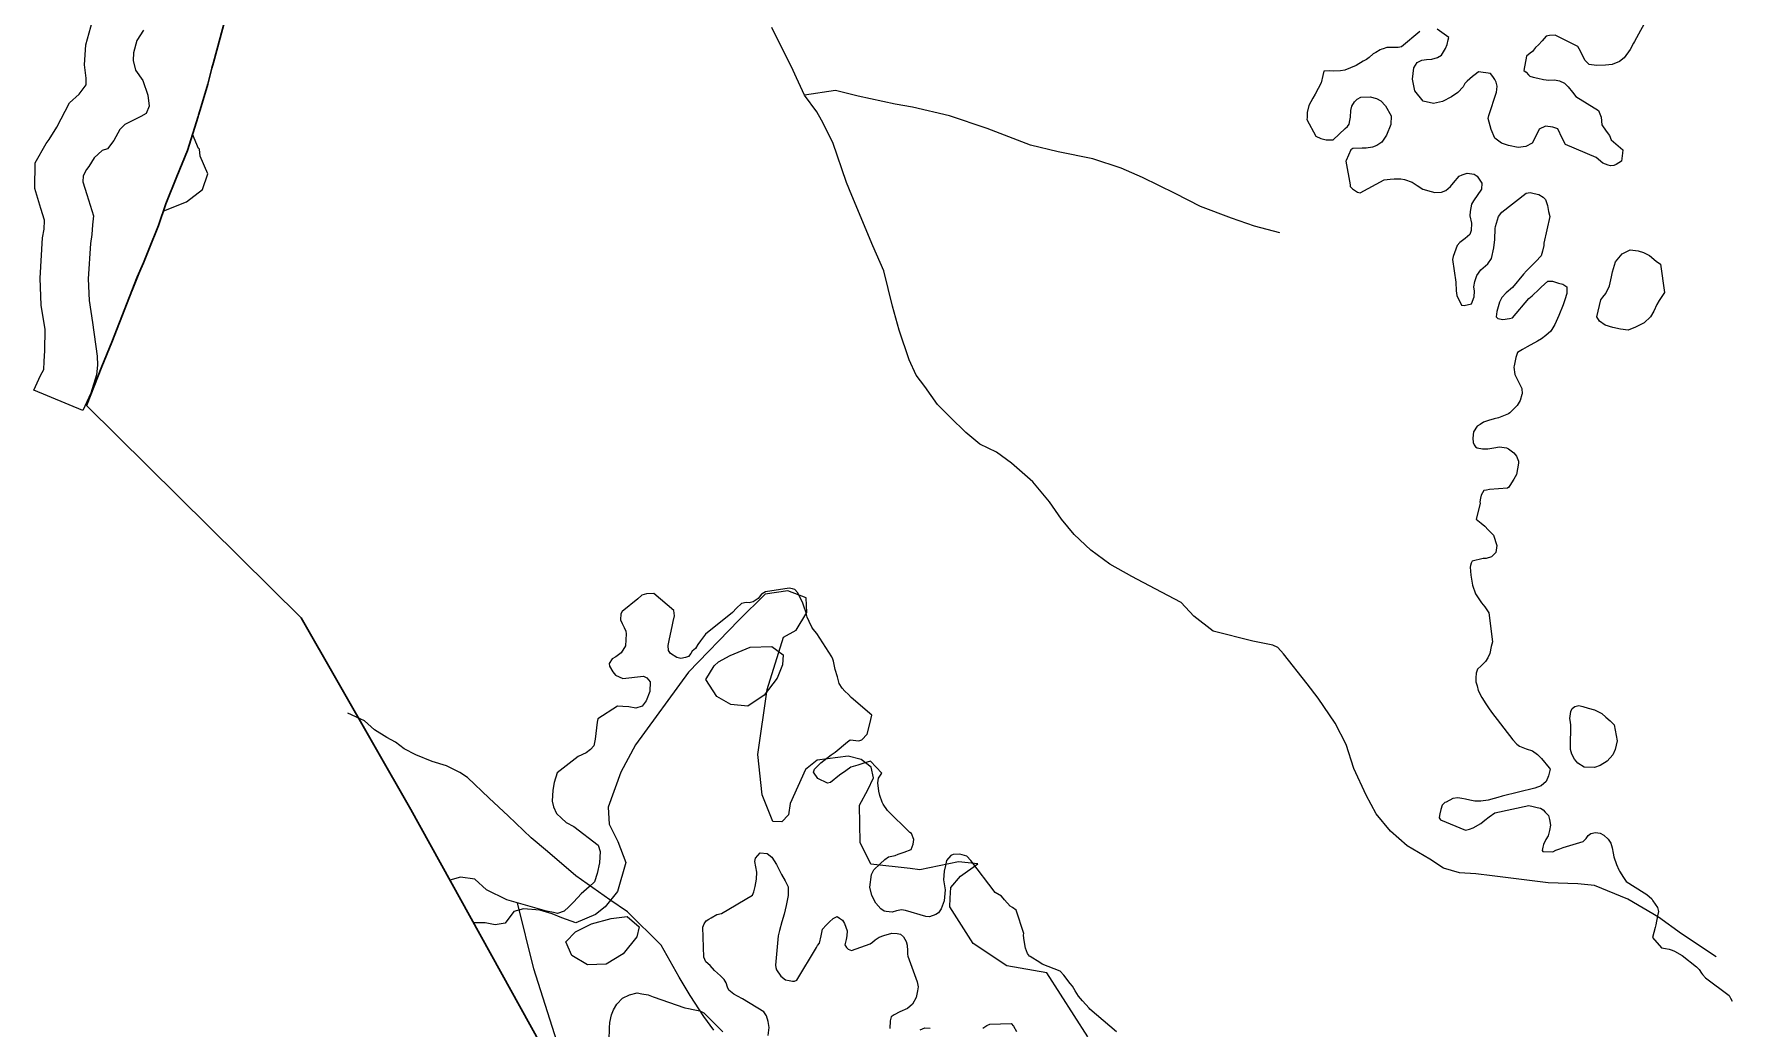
# Model space of a CAD drawing. Header units: metres. Extents: x 4652992 to 4879070, y 2074171 to 2309877.
# Drawn here: x 4653258 to 4653434.4, y 2306753 to 2306856.4 of the extents above; entities that cross this region are included whole.
import ezdxf

# ---------------------------------------------------------------- set-up
doc = ezdxf.new("R2010")
doc.units = ezdxf.units.M
doc.header["$MEASUREMENT"] = 0
doc.linetypes.add('DGN Style 3', pattern=[92.779933, 66.271381, -26.508552])
for name, color, linetype, lineweight in [('Level 1', 2, 'Continuous', 0), ('Level 2', 6, 'Continuous', 0), ('Level 20', 30, 'DGN Style 3', 0), ('Level 37', 3, 'Continuous', 0), ('Level 40', 1, 'Continuous', 0)]:
    doc.layers.add(name, color=color, linetype=linetype, lineweight=lineweight)
doc.layers.add('Limite', color=38, linetype='Continuous', lineweight=0, plot=False)

msp = doc.modelspace()

# ---------------------------------------------------------------- linework, layer by layer
at = {"layer": 'Level 1'}
for points in [[(4653432.870486, 2306760.410097, 1430), (4653429.268679, 2306762.803896, 1427), (4653426.87073, 2306764.550905, 1425), (4653423.67969, 2306766.408083, 1423), (4653420.218081, 2306767.849489, 1421), (4653418.496523, 2306768.023684, 1420), (4653415.404299, 2306768.104677, 1418), (4653409.568728, 2306768.856081, 1415), (4653407.864077, 2306769.055727, 1414), (4653406.185488, 2306769.164675, 1413), (4653404.534121, 2306769.658083, 1412), (4653403.092287, 2306770.570681, 1411), (4653400.750124, 2306771.980288, 1409), (4653399.011477, 2306773.482912, 1407), (4653397.513308, 2306775.306521, 1406), (4653396.474489, 2306777.228884, 1405), (4653395.187502, 2306780.005678, 1404), (4653394.39789, 2306782.520083, 1403), (4653393.265932, 2306784.707888, 1402), (4653391.487673, 2306787.321718, 1401), (4653390.336733, 2306788.820681, 1400), (4653387.892702, 2306791.926089, 1399), (4653387.293276, 2306792.606875, 1398.72), (4653386.779299, 2306792.826479, 1398.56), (4653384.689883, 2306793.265688, 1398), (4653380.555483, 2306794.28113, 1396), (4653378.551699, 2306795.844118, 1395), (4653377.244875, 2306797.263125, 1394), (4653374.530092, 2306798.679323, 1393), (4653372.098513, 2306799.98749, 1392), (4653369.830691, 2306801.251894, 1391), (4653367.860293, 2306802.725893, 1390), (4653366.126711, 2306804.328676, 1389), (4653364.808108, 2306805.948305, 1388), (4653363.555483, 2306807.730288, 1387), (4653361.833925, 2306809.825686, 1386), (4653359.6001, 2306811.779909, 1385), (4653358.037295, 2306812.891115, 1384), (4653356.312319, 2306813.74811, 1383), (4653354.851504, 2306814.944277, 1382), (4653353.224123, 2306816.548525, 1381), (4653351.919314, 2306817.856692, 1380), (4653350.586916, 2306819.746523, 1379), (4653349.693484, 2306820.899905, 1378), (4653348.953676, 2306822.50989, 1377), (4653347.90851, 2306825.594912, 1375), (4653347.241701, 2306828.107912, 1374), (4653346.336123, 2306831.7829, 1373), (4653345.174929, 2306834.366091, 1372), (4653343.008303, 2306839.601504, 1371), (4653342.450503, 2306840.967104, 1370), (4653341.010683, 2306845.128298, 1368), (4653339.844301, 2306847.434084, 1366), (4653339.359133, 2306848.310732, 1365), (4653338.070681, 2306850.055117, 1363), (4653337.248232, 2306851.852659, 1361.580234), (4653336.912112, 2306852.587282, 1361), (4653334.689516, 2306857.081301, 1358)], [(4653387.510073, 2306835.730105, 1401), (4653384.880678, 2306836.412478, 1397), (4653382.474917, 2306837.230898, 1394), (4653379.262697, 2306838.460512, 1392), (4653376.609133, 2306839.800722, 1390), (4653373.208315, 2306841.482302, 1387), (4653370.986086, 2306842.443117, 1385), (4653368.058291, 2306843.428286, 1383), (4653364.441286, 2306844.153689, 1380), (4653361.58771, 2306844.830691, 1378), (4653357.084719, 2306846.579531, 1375), (4653353.155276, 2306847.896487, 1373), (4653349.321474, 2306848.785891, 1371), (4653347.493288, 2306849.118899, 1370), (4653343.655703, 2306849.923098, 1367), (4653341.297304, 2306850.520083, 1365), (4653338.070681, 2306850.055117, 1363)], [(4653328.653078, 2306752.787112, 1396), (4653327.615908, 2306754.230288, 1395), (4653326.182497, 2306756.396914, 1394), (4653325.057925, 2306758.314699, 1393), (4653323.175112, 2306761.616091, 1391), (4653319.686526, 2306765.0907, 1390), (4653317.853091, 2306766.334109, 1389), (4653314.303713, 2306768.844118, 1387), (4653311.351076, 2306771.377077, 1385), (4653309.659304, 2306772.789919, 1383), (4653307.25989, 2306775.089907, 1381), (4653305.308291, 2306776.921328, 1378), (4653303.030092, 2306779.05469, 1376), (4653302.233889, 2306779.592104, 1375), (4653300.852907, 2306780.270876, 1374), (4653299.347719, 2306780.729922, 1373), (4653297.679507, 2306781.43268, 1372), (4653296.457094, 2306782.068117, 1371), (4653295.543703, 2306782.753908, 1370), (4653294.649905, 2306783.24811, 1369), (4653293.379702, 2306784.036684, 1368), (4653292.314089, 2306784.972109, 1367), (4653290.606081, 2306785.776491, 1365.81)]]:
    msp.add_polyline3d(points, dxfattribs=at)
at = {"layer": 'Level 2'}
for points in [[(4653263.87827, 2306819.051263, 1323.8892), (4653263.047633, 2306817.238163, 1323.8892), (4653257.959409, 2306819.351161, 1323.8892), (4653258.656152, 2306820.871999, 1323.8892), (4653258.980024, 2306821.51117, 1323.8892), (4653259.008682, 2306822.342883, 1323.8892), (4653259.089064, 2306823.473794, 1323.8892), (4653259.116963, 2306825.660469, 1323.6892), (4653258.70145, 2306828.19423, 1323.4892), (4653258.60716, 2306831.008055, 1323.2892), (4653258.857758, 2306835.194328, 1323.1892), (4653259.015786, 2306836.101904, 1323.1892), (4653259.058627, 2306836.99419, 1323.1892), (4653259.062519, 2306837.024394, 1323.1892), (4653258.669047, 2306838.237016, 1323.1892), (4653258.048886, 2306840.330902, 1322.9892), (4653258.088783, 2306842.982898, 1322.9892), (4653259.220684, 2306845.01601, 1322.9892), (4653259.538883, 2306845.442049, 1322.9892), (4653260.338662, 2306846.726928, 1322.8892), (4653261.665905, 2306849.255495, 1322.6892), (4653262.675863, 2306850.133702, 1322.6892), (4653263.390848, 2306851.129693, 1322.4892), (4653263.395272, 2306851.804974, 1322.4892), (4653263.231837, 2306853.195629, 1322.4892), (4653263.349226, 2306855.270423, 1322.4892), (4653264.042708, 2306857.759718, 1322.2892)], [(4653269.337508, 2306856.811726, 1322.2892), (4653268.66808, 2306855.731516, 1322.2892), (4653268.310737, 2306854.448812, 1322.4892), (4653268.265963, 2306853.657462, 1322.4892), (4653268.515608, 2306852.635053, 1322.4892), (4653269.268936, 2306851.548102, 1322.4892), (4653269.801056, 2306850.044265, 1322.4892), (4653269.95499, 2306848.900982, 1322.6892), (4653269.627011, 2306848.138781, 1322.6892), (4653269.079495, 2306847.809351, 1322.6892), (4653268.294775, 2306847.433166, 1322.6892), (4653267.4191, 2306846.985765, 1322.6892), (4653266.896709, 2306846.463072, 1322.6892), (4653266.259275, 2306845.332451, 1322.6892), (4653265.602023, 2306844.451781, 1322.8892), (4653265.044873, 2306844.274091, 1322.8892), (4653264.230643, 2306843.517823, 1322.8892), (4653263.671714, 2306842.619881, 1322.9892), (4653263.426695, 2306842.291824, 1322.9892), (4653263.069295, 2306841.649863, 1322.9892), (4653263.059803, 2306841.018923, 1322.9892), (4653263.444864, 2306839.718819, 1323.1892), (4653264.165063, 2306837.499273, 1323.1892), (4653264.043255, 2306836.554059, 1323.1892), (4653263.995097, 2306835.551032, 1323.1892), (4653263.831984, 2306834.614254, 1323.1892), (4653263.612171, 2306830.942252, 1323.2892), (4653263.687826, 2306828.684568, 1323.4892), (4653264.061263, 2306826.407379, 1323.6892), (4653264.548374, 2306822.882394, 1323.8892), (4653264.559277, 2306821.950906, 1323.8892), (4653264.469876, 2306820.955784, 1323.8892), (4653263.87827, 2306819.051263, 1323.8892)]]:
    msp.add_polyline3d(points, dxfattribs=at)
at = {"layer": 'Level 20', "linetype": 'Continuous'}
msp.add_polyline3d([(4653367.552099, 2306752.107726, 1423.4074), (4653363.278136, 2306758.751323, 1420.5626), (4653359.098457, 2306759.48833, 1419.1401), (4653355.6268, 2306761.818735, 1417.0065), (4653353.178109, 2306765.610052, 1414.8728), (4653353.218287, 2306766.509874, 1414.8728), (4653353.291528, 2306767.615286, 1414.8728), (4653354.300564, 2306768.806175, 1414.8728), (4653356.104337, 2306770.107769, 1414.8728), (4653354.094883, 2306770.287957, 1414.1616), (4653350.059484, 2306769.47906, 1412.7392), (4653349.060073, 2306769.60609, 1412.7392), (4653344.980063, 2306770.057307, 1410.6055), (4653343.87924, 2306772.321348, 1409.8943), (4653343.800078, 2306776.188621, 1408.4719), (4653344.667072, 2306777.792875, 1408.4719), (4653345.243485, 2306779.050008, 1408.4719), (4653345.02485, 2306780.15812, 1408.4719), (4653343.970934, 2306780.956418, 1408.4719), (4653342.627686, 2306781.296743, 1408.4719), (4653339.39708, 2306780.865242, 1406.3382), (4653338.196466, 2306779.889847, 1406.3382), (4653336.595182, 2306776.352196, 1404.9158), (4653336.428724, 2306775.20548, 1404.9158), (4653335.707922, 2306774.458268, 1404.9158), (4653334.769885, 2306774.505759, 1404.9158), (4653333.671128, 2306777.275519, 1403.4933), (4653333.2103, 2306781.469903, 1403.4933), (4653334.18465, 2306788.235295, 1401.3597), (4653335.900062, 2306793.656749, 1399.9372), (4653337.194673, 2306794.386673, 1399.9372), (4653338.307882, 2306796.245099, 1399.226), (4653338.245651, 2306797.754963, 1399.226), (4653336.332639, 2306798.488037, 1397.8036), (4653333.979699, 2306798.134285, 1397.8036), (4653331.235748, 2306795.422049, 1396.3811), (4653326.001081, 2306790.038628, 1394.2475), (4653320.5085, 2306782.478142, 1392.1138), (4653318.99735, 2306779.643323, 1392.1138), (4653317.671708, 2306775.970178, 1390.6914), (4653317.782673, 2306774.212002, 1390.6914), (4653318.656245, 2306772.406365, 1390.6914), (4653319.486681, 2306770.218403, 1390.3914), (4653318.625318, 2306767.231177, 1389.1802), (4653317.349581, 2306765.632716, 1389.1802), (4653316.358007, 2306764.825292, 1389.4802), (4653314.2903, 2306763.950252, 1389.8914), (4653312.85151, 2306764.470511, 1389.8914), (4653311.824268, 2306764.901784, 1389.5577), (4653310.562243, 2306765.268093, 1389.50323), (4653308.874464, 2306765.429089, 1389.20323), (4653307.851997, 2306765.129384, 1389.10323), (4653306.949917, 2306763.918649, 1388.90323), (4653305.907831, 2306763.736796, 1388.60323), (4653304.866368, 2306763.963156, 1388.10323), (4653303.655944, 2306763.968697, 1386.760954)], dxfattribs=at)
at = {"layer": 'Level 37'}
msp.add_polyline3d([(4653385.822324, 2306642.169552, 1440.314643), (4653376.017194, 2306654.751238, 1442.610312), (4653363.298028, 2306669.557224, 1446.166402), (4653358.11157, 2306674.831968, 1446.166402), (4653354.13957, 2306677.969182, 1444.969705), (4653353.390311, 2306678.560972, 1444.743966), (4653348.6805, 2306681.756325, 1442.20323), (4653352.872528, 2306689.961867, 1441.90323), (4653354.41323, 2306694.9316, 1441.187876), (4653348.240181, 2306700.999044, 1436.20323), (4653342.418246, 2306708.898956, 1430.20323), (4653339.158939, 2306712.152425, 1427.50323), (4653326.231183, 2306722.813173, 1418.70323), (4653320.660257, 2306733.368124, 1412.50323), (4653316.992748, 2306740.656206, 1408.00323), (4653312.582457, 2306750.898595, 1400.90323), (4653309.921189, 2306759.15754, 1396.00323), (4653308.233434, 2306766.04446, 1392.058211)], dxfattribs=at)
at = {"layer": 'Level 40', "color": 3, "flags": 128}
for points, elevation in [([(4653333.868336, 2306787.640984), (4653332.17829, 2306786.481546), (4653330.417346, 2306786.667928), (4653328.974976, 2306787.498834), (4653327.820399, 2306789.247156), (4653328.66815, 2306790.669786), (4653329.123136, 2306791.108161), (4653330.341083, 2306791.743364), (4653332.425681, 2306792.642146), (4653334.688975, 2306792.704979), (4653335.852691, 2306791.842922), (4653335.805617, 2306790.788498), (4653335.236545, 2306789.398511), (4653333.868336, 2306787.640984)], 1403.550518), ([(4653420.811199, 2306780.315013), (4653420.211294, 2306780.103556), (4653419.157386, 2306780.153382), (4653418.477772, 2306780.556284), (4653418.129623, 2306780.977228), (4653417.851154, 2306781.507642), (4653417.729114, 2306781.979855), (4653417.733857, 2306782.260358), (4653417.739846, 2306784.530273), (4653417.717671, 2306784.831946), (4653417.664615, 2306785.221966), (4653417.765716, 2306785.927862), (4653417.889298, 2306786.236762), (4653418.167957, 2306786.466949), (4653418.592601, 2306786.545473), (4653419.004543, 2306786.459541), (4653419.570908, 2306786.281816), (4653420.203441, 2306786.118403), (4653420.773919, 2306785.835479), (4653420.971306, 2306785.731691), (4653421.388007, 2306785.331503), (4653421.848861, 2306784.967139), (4653422.253816, 2306784.555023), (4653422.584812, 2306782.882925), (4653422.357253, 2306781.968732), (4653422.139028, 2306781.4347), (4653421.533408, 2306780.773333), (4653420.811199, 2306780.315013)], 1427.806355)]:
    msp.add_lwpolyline(points, dxfattribs=dict(at, elevation=elevation))
at = {"layer": 'Level 40', "color": 3}
for points in [[(4653301.199701, 2306768.406422, 1389.9436), (4653297.133453, 2306775.752965, 1384.055486), (4653285.747093, 2306795.675937, 1367.964128), (4653263.407324, 2306817.764717, 1345.934), (4653265.02627, 2306821.81025, 1345.549133), (4653266.058717, 2306824.356033, 1345.306492), (4653266.897345, 2306826.488676, 1345.104088), (4653269.336781, 2306832.586503, 1344.524), (4653269.900501, 2306833.985139, 1344.167697), (4653270.901229, 2306836.467271, 1343.535346), (4653271.095567, 2306837.03938, 1343.392583), (4653271.471883, 2306837.992134, 1343.1505), (4653273.806057, 2306838.948483, 1336.7505), (4653275.475606, 2306840.241594, 1336.7505), (4653276.030307, 2306841.865842, 1336.7505), (4653275.241111, 2306843.676658, 1336.7505), (4653275.180364, 2306844.41937, 1336.4824), (4653275.054263, 2306844.481612, 1336.0268), (4653274.433734, 2306845.965103, 1336.0268), (4653275.018593, 2306847.827438, 1335.776471), (4653275.05451, 2306847.941637, 1335.761119), (4653275.332012, 2306848.856841, 1335.638475), (4653276.04063, 2306851.193893, 1335.325294), (4653276.468499, 2306852.832228, 1335.108145), (4653276.627757, 2306853.441755, 1335.027354), (4653277.915546, 2306858.199363, 1334.395275)], [(4653402.042357, 2306856.660449, 1410.2452), (4653400.157569, 2306855.068984, 1406.2452), (4653399.819058, 2306854.993379, 1406.2452), (4653399.438294, 2306854.993406, 1406.2452), (4653399.081981, 2306855.010286, 1406.2452), (4653398.631266, 2306854.978462, 1406.2452), (4653398.235246, 2306854.865223, 1406.2452), (4653398.096823, 2306854.81463, 1406.4681), (4653397.931597, 2306854.75424, 1406.2452), (4653397.474711, 2306854.478082, 1406.2452), (4653397.196385, 2306854.328803, 1406.2452), (4653396.780328, 2306853.952847, 1406.2452), (4653396.518269, 2306853.748166, 1406.2452), (4653396.15073, 2306853.569355, 1406.2452), (4653395.449633, 2306853.125242, 1406.2452), (4653394.250598, 2306852.625783, 1406.2452), (4653393.820068, 2306852.568388, 1406.2452), (4653393.062284, 2306852.547209, 1406.2452), (4653392.655389, 2306852.562656, 1406.2452), (4653392.086364, 2306852.520281, 1406.6258), (4653391.960392, 2306852.079602, 1407.0064), (4653391.797055, 2306851.328788, 1407.0064), (4653391.172925, 2306850.147842, 1407.0064), (4653390.928374, 2306849.708613, 1407.0064), (4653390.529509, 2306848.977455, 1407.0064), (4653390.329297, 2306848.223358, 1407.0064), (4653390.356647, 2306847.711117, 1407.0064), (4653390.31121, 2306847.496532, 1407.0064), (4653391.234191, 2306845.767416, 1409.6064), (4653391.759541, 2306845.521277, 1409.6064), (4653392.307381, 2306845.403896, 1409.6064), (4653392.688139, 2306845.389093, 1409.6064), (4653393.053133, 2306845.377661, 1409.6064), (4653394.292479, 2306846.585776, 1411.8064), (4653394.539825, 2306846.782139, 1411.8064), (4653394.71737, 2306847.033803, 1411.8064), (4653394.795339, 2306847.4026, 1411.8064), (4653394.831239, 2306847.762533, 1411.8064), (4653394.881567, 2306848.448056, 1411.8064), (4653394.975891, 2306848.894191, 1411.8064), (4653395.265277, 2306849.347681, 1411.8064), (4653395.537558, 2306849.638386, 1411.8064), (4653395.913627, 2306849.823666, 1411.8064), (4653396.90019, 2306849.877696, 1411.8064), (4653397.559169, 2306849.695407, 1411.8064), (4653397.995873, 2306849.435507, 1411.8064), (4653398.501533, 2306848.913213, 1411.8064), (4653399.092675, 2306847.8881, 1411.8064), (4653399.055979, 2306846.981467, 1411.8064), (4653398.577442, 2306845.893732, 1411.8064), (4653398.095664, 2306845.16442, 1411.8064), (4653397.575001, 2306844.80207, 1411.8064), (4653397.13977, 2306844.640745, 1411.8064), (4653396.473041, 2306844.52895, 1411.8064), (4653396.075869, 2306844.532627, 1411.8064), (4653395.078593, 2306844.5003, 1411.8064), (4653394.88348, 2306844.359728, 1411.8064), (4653394.385266, 2306843.230542, 1411.8064), (4653394.371802, 2306843.166844, 1411.8064), (4653394.796576, 2306840.720703, 1413.8064), (4653394.829369, 2306840.535258, 1413.8064), (4653395.052035, 2306840.298706, 1413.8064), (4653395.166307, 2306840.243154, 1413.8064), (4653395.576294, 2306839.956256, 1413.8064), (4653395.853464, 2306839.897, 1413.8064), (4653398.348016, 2306841.221192, 1415.2064), (4653398.961138, 2306841.294539, 1415.2064), (4653399.397391, 2306841.353463, 1415.2064), (4653400.086935, 2306841.338349, 1415.2064), (4653400.450205, 2306841.260591, 1415.2064), (4653401.260463, 2306840.989408, 1415.2064), (4653401.794781, 2306840.64291, 1415.2064), (4653402.370704, 2306840.244189, 1415.2064), (4653403.23468, 2306840.00241, 1415.2064), (4653403.613625, 2306839.921324, 1415.2064), (4653404.318876, 2306839.941942, 1415.2064), (4653404.755159, 2306840.112481, 1415.2064), (4653405.240542, 2306840.544142, 1415.2064), (4653405.556918, 2306840.935088, 1415.2064), (4653406.153178, 2306841.62835, 1415.2064), (4653406.446689, 2306841.768127, 1415.2064), (4653406.974583, 2306841.923271, 1415.2064), (4653407.701491, 2306841.819282, 1415.2064), (4653408.02576, 2306841.624197, 1415.2064), (4653408.494241, 2306840.885266, 1415.2064), (4653408.477011, 2306840.270361, 1415.2064), (4653407.651494, 2306839.033981, 1416.6064), (4653407.445582, 2306838.689683, 1416.6064), (4653407.290936, 2306837.947543, 1416.6064), (4653407.269874, 2306837.499829, 1416.6064), (4653407.441725, 2306836.742091, 1416.6064), (4653407.400184, 2306835.953896, 1416.6064), (4653407.253288, 2306835.550999, 1416.6064), (4653406.782237, 2306835.134743, 1416.6064), (4653406.209378, 2306834.716329, 1416.6064), (4653405.924019, 2306834.387694, 1416.6064), (4653405.505334, 2306833.274805, 1416.6064), (4653405.43979, 2306832.96313, 1416.6064), (4653405.790116, 2306830.595386, 1417.8064), (4653405.832132, 2306829.70234, 1417.8064), (4653405.892198, 2306829.197716, 1417.8064), (4653406.397829, 2306828.205896, 1417.8064), (4653406.679496, 2306828.17928, 1417.8064), (4653407.423513, 2306828.346035, 1417.8064), (4653407.698445, 2306829.078805, 1417.8064), (4653407.727488, 2306829.6633, 1417.8064), (4653407.666092, 2306830.115027, 1417.8064), (4653407.786424, 2306830.661774, 1417.8064), (4653407.99425, 2306831.278697, 1417.8064), (4653408.401764, 2306831.856506, 1417.8064), (4653409.128939, 2306832.509235, 1417.8064), (4653409.509617, 2306833.055171, 1417.8064), (4653409.745863, 2306834.149858, 1417.8064), (4653409.860402, 2306835.024464, 1417.8064), (4653409.892299, 2306836.178098, 1417.8064), (4653409.912381, 2306836.366406, 1417.8064), (4653410.225051, 2306837.403333, 1417.8064), (4653410.569489, 2306837.885922, 1417.8064), (4653413.09724, 2306839.833607, 1419.2064), (4653413.532437, 2306839.908329, 1419.2064), (4653413.947153, 2306839.819481, 1419.2064), (4653414.416092, 2306839.719016, 1419.2064), (4653414.870122, 2306839.42977, 1419.2064), (4653415.134753, 2306839.170514, 1419.2064), (4653415.313177, 2306838.552805, 1419.2064), (4653415.443707, 2306837.954259, 1419.2064), (4653415.567831, 2306837.433723, 1419.2064), (4653414.966119, 2306834.638601, 1422.2064), (4653414.934433, 2306834.412357, 1422.2064), (4653414.808891, 2306833.82335, 1422.2064), (4653414.660375, 2306833.330963, 1422.2064), (4653414.114005, 2306832.721424, 1422.2064), (4653413.1614, 2306831.750467, 1422.2064), (4653412.851672, 2306831.422602, 1422.2064), (4653411.675234, 2306830.016944, 1422.2064), (4653411.033469, 2306829.471257, 1422.2064), (4653410.572583, 2306829.00505, 1422.2064), (4653410.352723, 2306828.503139, 1422.2064), (4653410.057378, 2306827.550633, 1422.2064), (4653409.982905, 2306826.984814, 1422.2064), (4653410.176511, 2306826.810389, 1422.2064), (4653410.67016, 2306826.705357, 1422.2064), (4653411.369628, 2306826.799008, 1422.2064), (4653411.68135, 2306826.863906, 1422.2064), (4653413.388277, 2306828.906481, 1423.6064), (4653413.743618, 2306829.180389, 1423.6064), (4653414.46348, 2306829.871243, 1423.6064), (4653414.660717, 2306830.069456, 1423.6064), (4653415.361735, 2306830.695679, 1423.6064), (4653415.851813, 2306830.678586, 1423.6064), (4653416.457854, 2306830.484677, 1423.6064), (4653416.914458, 2306830.380757, 1423.6064), (4653417.342132, 2306830.097886, 1423.6064), (4653417.341178, 2306829.425712, 1423.6064), (4653417.126084, 2306828.741307, 1423.6064), (4653416.962495, 2306828.218443, 1423.6064), (4653416.525857, 2306827.133097, 1423.6064), (4653416.108853, 2306826.175744, 1423.6064), (4653415.663843, 2306825.484464, 1423.6064), (4653415.16633, 2306825.057631, 1423.6064), (4653414.69461, 2306824.6957, 1423.6064), (4653414.306174, 2306824.460505, 1423.6064), (4653413.206498, 2306823.846178, 1423.6064), (4653412.723046, 2306823.598238, 1423.6064), (4653412.227618, 2306823.27907, 1423.6064), (4653412.04884, 2306822.738034, 1423.6064), (4653411.870739, 2306821.888371, 1423.6064), (4653411.838659, 2306821.735326, 1423.6064), (4653411.942649, 2306820.984165, 1423.6064), (4653412.673623, 2306819.528709, 1424.6064), (4653412.692661, 2306818.989337, 1424.6064), (4653412.677561, 2306818.917259, 1424.6064), (4653412.477051, 2306818.288163, 1424.6064), (4653412.159883, 2306817.750239, 1424.6064), (4653411.858906, 2306817.460308, 1424.6064), (4653411.425187, 2306816.983053, 1424.6064), (4653411.28311, 2306816.904221, 1424.6064), (4653410.226225, 2306816.491456, 1424.6064), (4653409.774096, 2306816.363174, 1424.6064), (4653409.187932, 2306816.19872, 1424.6064), (4653408.691622, 2306816.022114, 1424.6064), (4653408.325197, 2306815.794908, 1424.6064), (4653408.032686, 2306815.604525, 1424.6064), (4653407.63114, 2306815.008092, 1424.6064), (4653407.566084, 2306814.350933, 1424.6064), (4653407.595932, 2306813.902047, 1424.6064), (4653407.702449, 2306813.657567, 1424.6064), (4653407.833455, 2306813.458651, 1424.6064), (4653408.034938, 2306813.350609, 1424.6064), (4653408.580655, 2306813.239909, 1424.6064), (4653409.120676, 2306813.267208, 1424.6064), (4653409.750577, 2306813.365917, 1424.6064), (4653410.325012, 2306813.468823, 1424.6064), (4653411.052236, 2306813.343134, 1424.6064), (4653411.292516, 2306813.251907, 1424.6064), (4653411.828272, 2306812.833289, 1424.6064), (4653412.121319, 2306812.489436, 1424.6064), (4653412.298411, 2306811.965675, 1424.6064), (4653412.311638, 2306811.760851, 1424.6064), (4653412.108594, 2306810.568356, 1424.6064), (4653411.836789, 2306810.11163, 1424.6064), (4653411.600326, 2306809.724658, 1424.6064), (4653411.312148, 2306809.252611, 1424.6064), (4653411.184154, 2306809.146808, 1424.6064), (4653409.293476, 2306809.021612, 1423.4064), (4653409.000393, 2306808.952061, 1423.4064), (4653408.708823, 2306808.919164, 1423.4064), (4653408.428546, 2306808.435315, 1423.4064), (4653408.365617, 2306808.134943, 1423.4064), (4653408.285625, 2306807.745267, 1423.4064), (4653408.316606, 2306807.585551, 1423.4064), (4653407.929494, 2306805.94643, 1422.6064), (4653408.417025, 2306805.530431, 1422.6064), (4653408.803675, 2306805.19482, 1422.6064), (4653409.165336, 2306804.842517, 1422.6064), (4653409.197016, 2306804.793673, 1422.6064), (4653409.709593, 2306804.267666, 1422.6064), (4653410.075981, 2306803.216678, 1422.6064), (4653409.966307, 2306802.470036, 1422.6064), (4653409.515007, 2306802.025057, 1422.6064), (4653408.940806, 2306801.863575, 1422.6064), (4653408.624763, 2306801.864153, 1422.6064), (4653407.491401, 2306801.563773, 1421.0064), (4653407.382514, 2306801.360578, 1421.0064), (4653407.332346, 2306801.121235, 1421.0064), (4653407.297711, 2306800.955997, 1421.0064), (4653407.344775, 2306800.112156, 1421.0064), (4653407.528257, 2306799.087203, 1421.0064), (4653407.8607, 2306798.170932, 1421.0064), (4653408.475044, 2306797.252954, 1421.0064), (4653408.821878, 2306796.809786, 1421.0064), (4653409.218131, 2306796.184689, 1421.0064), (4653409.595423, 2306793.192232, 1419.4064), (4653409.489488, 2306792.687095, 1419.4064), (4653409.325364, 2306791.965812, 1419.4064), (4653409.117719, 2306791.509782, 1419.4064), (4653408.881048, 2306791.135575, 1419.4064), (4653408.441586, 2306790.688751, 1419.4064), (4653408.06068, 2306790.351827, 1419.4064), (4653407.912423, 2306789.915881, 1419.4064), (4653407.862239, 2306789.434746, 1419.4064), (4653407.862171, 2306789.028738, 1419.4064), (4653408.007374, 2306788.615971, 1419.4064), (4653408.137596, 2306788.13611, 1419.4064), (4653408.51562, 2306787.395222, 1419.4064), (4653408.906915, 2306786.717781, 1419.4064), (4653409.207297, 2306786.318294, 1419.4064), (4653409.509015, 2306785.851573, 1419.4064), (4653411.723431, 2306782.979079, 1420.8064), (4653412.143173, 2306782.528894, 1420.8064), (4653412.417471, 2306782.346566, 1420.8064), (4653413.108247, 2306782.039917, 1420.8064), (4653413.759189, 2306781.83146, 1420.8064), (4653414.303909, 2306781.469207, 1420.8064), (4653414.707748, 2306781.049233, 1420.8064), (4653415.51862, 2306780.068673, 1420.8064), (4653415.604945, 2306779.937653, 1420.8064), (4653415.443856, 2306779.25161, 1420.8064), (4653415.189985, 2306778.667692, 1420.8064), (4653414.658614, 2306778.208972, 1420.8064), (4653413.99652, 2306777.958432, 1420.8064), (4653410.623914, 2306777.1344, 1419.4064), (4653410.161025, 2306776.986885, 1419.4064), (4653409.777235, 2306776.871631, 1419.4064), (4653409.169568, 2306776.714373, 1419.4064), (4653408.387135, 2306776.614261, 1419.4064), (4653407.776442, 2306776.619507, 1419.4064), (4653407.241344, 2306776.73042, 1419.4064), (4653406.80201, 2306776.821483, 1419.4064), (4653406.417467, 2306776.900886, 1419.4064), (4653406.021841, 2306776.952074, 1419.4064), (4653405.504289, 2306776.884249, 1419.4064), (4653404.793763, 2306776.508168, 1419.4064), (4653404.652566, 2306776.471095, 1419.4064), (4653404.394166, 2306776.192969, 1419.4064), (4653404.236861, 2306775.760401, 1419.4064), (4653404.14143, 2306775.304676, 1419.4064), (4653404.103872, 2306775.125317, 1419.4064), (4653404.050609, 2306774.870958, 1419.4064), (4653404.20539, 2306774.658537, 1419.4064), (4653406.803552, 2306773.607726, 1421.6064), (4653407.210602, 2306773.708322, 1421.6064), (4653407.587331, 2306773.847605, 1421.6064), (4653408.415945, 2306774.296056, 1421.6064), (4653408.823179, 2306774.620524, 1421.6064), (4653409.270534, 2306774.980767, 1421.6064), (4653409.853385, 2306775.383919, 1421.6064), (4653413.395367, 2306776.147792, 1423.4064), (4653413.823649, 2306776.05899, 1423.4064), (4653414.262227, 2306775.968053, 1423.4064), (4653414.591566, 2306775.865657, 1423.4064), (4653414.881438, 2306775.701453, 1423.4064), (4653415.084116, 2306775.449726, 1423.4064), (4653415.25439, 2306775.30117, 1423.4064), (4653415.418396, 2306775.135409, 1423.4064), (4653415.544714, 2306774.691139, 1423.4064), (4653415.639107, 2306774.128209, 1423.4064), (4653415.548382, 2306773.541837, 1423.4064), (4653415.386207, 2306773.014512, 1423.4064), (4653415.1564, 2306772.610093, 1423.4064), (4653414.916574, 2306772.093089, 1423.4064), (4653414.859118, 2306771.81742, 1423.4064), (4653414.786148, 2306771.465687, 1423.4064), (4653414.831796, 2306771.368799, 1423.4064), (4653415.883321, 2306771.348296, 1426.0064), (4653416.181179, 2306771.53059, 1426.0064), (4653416.395438, 2306771.582733, 1426.0064), (4653416.607345, 2306771.658169, 1426.0064), (4653416.975759, 2306771.778914, 1426.0064), (4653419.038332, 2306772.422283, 1427.2064), (4653419.342701, 2306772.741378, 1427.2064), (4653419.566446, 2306773.044999, 1427.2064), (4653419.84578, 2306773.240739, 1427.2064), (4653420.33013, 2306773.35541, 1427.2064), (4653420.794168, 2306773.265781, 1427.2064), (4653421.179749, 2306773.071136, 1427.2064), (4653421.64345, 2306772.660787, 1427.2064), (4653421.903178, 2306772.252493, 1427.2064), (4653422.045275, 2306771.757458, 1427.2064), (4653422.167896, 2306771.206892, 1427.2064), (4653422.224805, 2306770.824017, 1427.2064), (4653422.503893, 2306770.018404, 1427.2064), (4653422.763835, 2306769.458173, 1427.2064), (4653422.833132, 2306769.322356, 1427.2064), (4653423.249428, 2306768.681951, 1427.2064), (4653423.494886, 2306768.241044, 1427.2064), (4653425.396225, 2306767.092424, 1429.0064), (4653425.668848, 2306766.902769, 1429.0064), (4653426.170516, 2306766.436988, 1429.0064), (4653426.299197, 2306766.229282, 1429.0064), (4653426.767443, 2306765.564799, 1429.0064), (4653426.877945, 2306765.150004, 1429.0064), (4653426.784037, 2306764.697091, 1429.0064), (4653426.59062, 2306763.764243, 1429.0064), (4653426.531434, 2306763.478792, 1429.0064), (4653426.247748, 2306762.426657, 1429.0064), (4653427.194441, 2306761.360264, 1430.4064), (4653427.603665, 2306761.275953, 1430.4064), (4653427.967002, 2306761.200706, 1430.4064), (4653428.303181, 2306761.103165, 1430.4064), (4653428.541484, 2306761.017494, 1430.4064), (4653429.342908, 2306760.565802, 1430.4064), (4653430.816316, 2306759.392461, 1432.8064), (4653431.112661, 2306759.094606, 1432.8064), (4653431.327638, 2306758.70403, 1432.8064), (4653431.449616, 2306758.568235, 1432.8064), (4653431.772757, 2306758.241658, 1432.8064), (4653434.22722, 2306756.384142, 1435.0064), (4653434.355167, 2306756.10617, 1435.0064), (4653434.539236, 2306755.815114, 1435.0064)], [(4653425.79092, 2306858.232329, 1410.6452), (4653424.369702, 2306855.629564, 1413.2452), (4653424.267882, 2306855.430613, 1413.2452), (4653423.921574, 2306854.795284, 1413.2452), (4653423.294509, 2306853.915748, 1413.2452), (4653422.819302, 2306853.55676, 1413.2452), (4653422.06951, 2306853.213236, 1413.2452), (4653421.35362, 2306853.142806, 1413.2452), (4653420.424, 2306853.120372, 1413.2452), (4653419.666602, 2306853.235563, 1413.2452), (4653419.244646, 2306853.652305, 1413.2452), (4653418.975327, 2306854.179869, 1413.2452), (4653418.776981, 2306854.598858, 1413.2452), (4653418.476404, 2306855.085985, 1413.2452), (4653416.111795, 2306856.264184, 1411.4452), (4653415.533554, 2306856.260099, 1411.4452), (4653415.198205, 2306856.162029, 1411.4452), (4653414.995948, 2306855.919469, 1411.4452), (4653414.772701, 2306855.681291, 1411.4452), (4653414.409856, 2306855.289326, 1411.4452), (4653414.081858, 2306854.997496, 1411.4452), (4653413.756661, 2306854.579643, 1411.4452), (4653413.524702, 2306854.398466, 1411.4452), (4653413.131945, 2306854.08597, 1411.4452), (4653412.861899, 2306852.601596, 1413.4452), (4653413.106456, 2306852.421058, 1413.4452), (4653413.355015, 2306852.154058, 1413.4452), (4653413.494583, 2306852.030985, 1413.4452), (4653413.846896, 2306851.907213, 1413.4452), (4653414.323069, 2306851.803208, 1413.4452), (4653414.899789, 2306851.678897, 1413.4452), (4653415.46764, 2306851.612263, 1413.4452), (4653416.056911, 2306851.622333, 1413.4452), (4653416.594329, 2306851.527108, 1413.4452), (4653417.103216, 2306851.274936, 1413.4452), (4653417.467322, 2306850.898591, 1413.4452), (4653417.919851, 2306850.359738, 1413.4452), (4653418.267876, 2306849.906274, 1413.4452), (4653420.647668, 2306848.454477, 1416.0452), (4653420.919783, 2306847.750956, 1416.0452), (4653420.984665, 2306846.94291, 1416.0452), (4653421.436623, 2306846.305153, 1416.0452), (4653421.783209, 2306845.850802, 1416.0452), (4653421.958416, 2306845.380344, 1416.0452), (4653423.179109, 2306844.368388, 1418.8452), (4653423.11881, 2306843.991175, 1418.8452), (4653423.017668, 2306843.166209, 1418.8452), (4653422.474327, 2306842.817032, 1418.8452), (4653422.224674, 2306842.715093, 1418.8452), (4653421.884715, 2306842.703436, 1418.8452), (4653421.625962, 2306842.758998, 1418.8452), (4653421.083405, 2306842.957281, 1418.8452), (4653420.393388, 2306843.554883, 1418.8452), (4653417.216733, 2306844.905848, 1416.2452), (4653416.845141, 2306845.577769, 1416.2452), (4653416.395234, 2306846.540904, 1416.2452), (4653415.871889, 2306846.717316, 1416.2452), (4653415.119301, 2306846.798776, 1416.2452), (4653414.469154, 2306846.489278, 1416.2452), (4653414.088258, 2306845.702055, 1416.2452), (4653413.719661, 2306845.059481, 1416.2452), (4653413.080461, 2306844.69044, 1416.2452), (4653412.290269, 2306844.607996, 1416.2452), (4653411.262688, 2306844.807009, 1416.2452), (4653410.55442, 2306845.043223, 1416.2452), (4653409.866039, 2306845.572488, 1416.2452), (4653409.462622, 2306846.484023, 1416.2452), (4653409.160671, 2306847.599658, 1416.2452), (4653409.225777, 2306847.909334, 1416.2452), (4653410.01209, 2306850.36345, 1413.2452), (4653410.0647, 2306850.613749, 1413.2452), (4653410.094184, 2306850.981339, 1413.2452), (4653409.984044, 2306851.374344, 1413.2452), (4653409.840895, 2306851.674213, 1413.2452), (4653409.657696, 2306851.988454, 1413.2452), (4653409.408754, 2306852.307376, 1413.2452), (4653408.142113, 2306852.462088, 1411.2452), (4653407.941895, 2306852.292035, 1411.2452), (4653407.548417, 2306851.971616, 1411.2452), (4653407.270816, 2306851.737068, 1411.2452), (4653406.975672, 2306851.506209, 1411.2452), (4653406.742922, 2306851.254482, 1411.2452), (4653406.558306, 2306850.910574, 1411.2452), (4653405.990382, 2306850.313174, 1411.2452), (4653405.336972, 2306849.852713, 1411.2452), (4653404.402447, 2306849.369391, 1411.2452), (4653403.468143, 2306849.170273, 1411.2452), (4653402.416003, 2306849.411044, 1411.2452), (4653401.52555, 2306850.487104, 1411.2452), (4653401.285223, 2306851.703474, 1411.2452), (4653401.432853, 2306852.869317, 1411.2452), (4653401.788083, 2306853.443556, 1411.2452), (4653402.255116, 2306853.678256, 1411.2452), (4653402.751545, 2306853.730319, 1411.2452), (4653403.312801, 2306853.798766, 1411.2452), (4653403.880618, 2306853.94284, 1411.2452), (4653404.310221, 2306854.210597, 1411.2452), (4653404.732554, 2306854.879879, 1411.2452), (4653404.906949, 2306855.308851, 1411.2452), (4653405.0098, 2306855.77923, 1411.2452), (4653405.067362, 2306856.052437, 1411.2452), (4653403.84592, 2306856.88719, 1410.2452)], [(4653424.466736, 2306825.900232, 1427.750517), (4653423.727112, 2306825.608866, 1427.750517), (4653422.91764, 2306825.706441, 1427.750517), (4653422.122981, 2306825.875684, 1427.750517), (4653421.343153, 2306826.116613, 1427.750517), (4653420.752662, 2306826.541766, 1427.750517), (4653420.466187, 2306826.977021, 1427.750517), (4653420.880794, 2306828.761321, 1426.550518), (4653421.085518, 2306829.017448, 1426.550518), (4653421.392573, 2306829.401599, 1426.550518), (4653421.789512, 2306830.21609, 1426.550518), (4653421.984319, 2306831.148482, 1426.550518), (4653422.089202, 2306831.650478, 1426.550518), (4653422.386255, 2306832.710576, 1426.550518), (4653423.087226, 2306833.534307, 1426.550518), (4653423.930083, 2306833.953072, 1426.550518), (4653424.740299, 2306833.854637, 1426.550518), (4653425.303621, 2306833.659283, 1426.550518), (4653425.924199, 2306833.376835, 1426.550518), (4653426.629448, 2306832.776883, 1426.550518), (4653427.090432, 2306832.453757, 1426.550518), (4653427.483045, 2306829.519526, 1427.750517), (4653427.147259, 2306828.993171, 1427.750517), (4653426.928348, 2306828.666085, 1427.750517), (4653426.694492, 2306828.267383, 1427.750517), (4653426.400904, 2306827.582264, 1427.750517), (4653426.050024, 2306826.984031, 1427.750517), (4653425.395399, 2306826.375624, 1427.750517), (4653424.466736, 2306825.900232, 1427.750517)], [(4653370.525497, 2306752.628364, 1429.0064), (4653367.746487, 2306754.966869, 1426.0064), (4653367.663099, 2306755.093188, 1426.0064), (4653366.991442, 2306755.826609, 1426.0064), (4653366.560374, 2306756.344683, 1426.0064), (4653366.20795, 2306756.878547, 1426.0064), (4653365.945306, 2306757.352398, 1426.0064), (4653365.706914, 2306757.637533, 1426.0064), (4653365.055498, 2306758.519572, 1426.0064), (4653364.643255, 2306758.934545, 1426.0064), (4653362.771666, 2306759.653281, 1423.0064), (4653362.534482, 2306759.838859, 1423.0064), (4653361.554027, 2306760.439492, 1423.0064), (4653361.461572, 2306760.492672, 1423.0064), (4653361.271436, 2306760.780679, 1423.0064), (4653361.051797, 2306761.323841, 1423.0064), (4653360.872919, 2306762.317656, 1423.0064), (4653360.840918, 2306762.695509, 1423.0064), (4653360.874795, 2306762.854624, 1423.0064), (4653360.088559, 2306765.275903, 1420.2064), (4653359.713589, 2306765.533862, 1420.2064), (4653359.457981, 2306765.703107, 1420.2064), (4653358.868196, 2306766.342627, 1420.2064), (4653358.566381, 2306766.716936, 1420.2064), (4653357.905111, 2306767.104872, 1420.2064), (4653355.369153, 2306770.431056, 1417.6064), (4653354.94364, 2306770.887431, 1417.6064), (4653354.240088, 2306771.081174, 1417.6064), (4653353.535606, 2306771.067877, 1417.6064), (4653353.280749, 2306770.943763, 1417.6064), (4653352.836901, 2306770.449431, 1417.6064), (4653352.726813, 2306769.933933, 1417.6064), (4653352.603965, 2306769.334273, 1417.6064), (4653352.526433, 2306768.424668, 1417.6064), (4653352.689453, 2306767.384067, 1417.6064), (4653352.611347, 2306766.253573, 1417.6064), (4653352.296027, 2306765.408667, 1417.6064), (4653352.013488, 2306765.011682, 1417.6064), (4653351.71892, 2306764.82086, 1417.6064), (4653351.079102, 2306764.576279, 1417.6064), (4653350.680967, 2306764.614758, 1417.6064), (4653348.575886, 2306765.234829, 1415.6064), (4653348.169219, 2306765.318097, 1415.6064), (4653347.650035, 2306765.189928, 1415.6064), (4653347.206238, 2306765.062832, 1415.6064), (4653346.559731, 2306765.143677, 1415.6064), (4653346.357469, 2306765.18508, 1415.6064), (4653346.006633, 2306765.396649, 1415.6064), (4653345.480989, 2306765.985387, 1415.6064), (4653345.086998, 2306766.789221, 1415.6064), (4653344.884718, 2306767.656241, 1415.6064), (4653345.059609, 2306768.974322, 1415.6064), (4653345.297496, 2306769.465058, 1415.6064), (4653345.946963, 2306770.090039, 1415.6064), (4653346.415587, 2306770.558814, 1415.6064), (4653346.796457, 2306770.805007, 1415.6064), (4653347.492427, 2306770.963444, 1415.6064), (4653347.826669, 2306771.086889, 1415.6064), (4653348.432316, 2306771.308349, 1415.6064), (4653349.168682, 2306771.576635, 1415.6064), (4653349.373893, 2306772.152344, 1415.6064), (4653349.434807, 2306772.619059, 1415.6064), (4653349.207372, 2306773.26322, 1415.6064), (4653349.015798, 2306773.347506, 1415.6064), (4653346.697808, 2306775.650107, 1413.4064), (4653346.259974, 2306776.300178, 1413.4064), (4653346.156097, 2306776.497267, 1413.4064), (4653345.923162, 2306777.194872, 1413.4064), (4653345.801509, 2306777.653002, 1413.4064), (4653345.718084, 2306778.510637, 1413.4064), (4653345.776238, 2306779.005212, 1413.4064), (4653346.109143, 2306779.528198, 1413.4064), (4653344.932163, 2306780.778857, 1410.4064), (4653344.12733, 2306780.520387, 1410.4064), (4653343.61733, 2306780.358108, 1410.4064), (4653342.904914, 2306780.129234, 1410.4064), (4653342.378731, 2306779.768761, 1410.4064), (4653341.703794, 2306779.320944, 1410.4064), (4653340.76658, 2306778.564651, 1410.4064), (4653340.46325, 2306778.47365, 1410.4064), (4653339.448614, 2306778.956664, 1410.4064), (4653339.008154, 2306779.618499, 1410.4064), (4653339.126852, 2306779.936462, 1410.4064), (4653339.759975, 2306780.602023, 1410.4064), (4653340.858387, 2306781.413404, 1410.4064), (4653341.25109, 2306781.691059, 1410.4064), (4653342.540818, 2306782.770104, 1410.4064), (4653342.809977, 2306782.974092, 1410.4064), (4653343.728299, 2306782.86887, 1410.4064), (4653344.055718, 2306782.995718, 1410.4064), (4653344.596093, 2306783.573654, 1410.4064), (4653344.880988, 2306784.65464, 1410.4064), (4653345.072138, 2306785.545862, 1410.4064), (4653342.946379, 2306787.399707, 1408.4064), (4653342.646328, 2306787.711875, 1408.4064), (4653342.287952, 2306788.039977, 1408.4064), (4653342.010494, 2306788.353945, 1408.4064), (4653341.688085, 2306788.841272, 1408.4064), (4653341.498827, 2306789.557519, 1408.4064), (4653341.277888, 2306790.311941, 1408.4064), (4653341.101174, 2306791.15655, 1408.4064), (4653341.034055, 2306791.386822, 1408.4064), (4653340.91369, 2306791.625088, 1408.4064), (4653339.354841, 2306794.052543, 1404.8064), (4653338.974469, 2306794.50412, 1404.8064), (4653338.833011, 2306794.718256, 1404.8064), (4653338.562516, 2306795.292983, 1404.8064), (4653338.346654, 2306795.741706, 1404.8064), (4653338.224171, 2306796.288089, 1404.8064), (4653338.010372, 2306796.87922, 1404.8064), (4653337.903992, 2306797.204669, 1404.8064), (4653337.483765, 2306798.05704, 1404.8064), (4653337.341349, 2306798.310493, 1404.8064), (4653337.060258, 2306798.626745, 1404.8064), (4653336.836783, 2306798.701613, 1404.8064), (4653336.498264, 2306798.772048, 1404.8064), (4653334.007117, 2306798.38827, 1399.6064), (4653333.678218, 2306798.17739, 1399.6064), (4653333.60377, 2306798.129657, 1399.6064), (4653333.248235, 2306797.689793, 1399.6064), (4653332.735036, 2306797.334072, 1399.6064), (4653332.327903, 2306797.245893, 1399.6064), (4653331.997743, 2306797.264558, 1399.6064), (4653331.537522, 2306797.18315, 1399.6064), (4653331.02175, 2306796.692578, 1399.4571), (4653330.590619, 2306796.248621, 1399.3505), (4653327.775078, 2306793.979605, 1396.9505), (4653327.260592, 2306793.280496, 1396.9505), (4653326.994058, 2306792.888035, 1396.9505), (4653326.727496, 2306792.495531, 1396.9505), (4653326.392391, 2306792.206739, 1396.9505), (4653326.249826, 2306791.967589, 1396.9505), (4653326.001703, 2306791.660716, 1396.9505), (4653325.703551, 2306791.54332, 1396.9505), (4653325.231273, 2306791.461964, 1396.9505), (4653324.795995, 2306791.552096, 1396.9505), (4653324.155065, 2306791.953578, 1396.9505), (4653323.949452, 2306792.264923, 1396.9505), (4653323.886513, 2306792.815465, 1396.9505), (4653324.034777, 2306793.501359, 1396.9505), (4653324.312726, 2306794.7872, 1396.9505), (4653324.423889, 2306795.301459, 1396.9505), (4653324.553567, 2306795.901374, 1396.9505), (4653324.490631, 2306796.451672, 1396.9505), (4653322.401263, 2306798.216808, 1395.1505), (4653321.66583, 2306798.190039, 1395.1505), (4653321.17358, 2306798.022966, 1395.1505), (4653320.731375, 2306797.665909, 1395.1505), (4653319.130168, 2306796.346398, 1391.5505), (4653318.986315, 2306796.105523, 1391.5505), (4653318.943171, 2306795.482762, 1391.5505), (4653319.131652, 2306795.082689, 1391.5505), (4653319.320133, 2306794.682615, 1391.5505), (4653319.508615, 2306794.28254, 1391.5505), (4653319.540281, 2306794.005214, 1391.5505), (4653319.454031, 2306792.759401, 1391.5505), (4653319.022402, 2306792.036284, 1391.5505), (4653318.471243, 2306791.608635, 1391.5505), (4653318.063931, 2306791.422033, 1391.5505), (4653317.776036, 2306790.939774, 1391.5505), (4653317.807693, 2306790.662299, 1391.5505), (4653318.134429, 2306790.052858, 1391.5505), (4653318.429499, 2306789.720909, 1391.5505), (4653319.182228, 2306789.384667, 1391.5505), (4653321.341513, 2306789.610142, 1393.7505), (4653321.672856, 2306789.451602, 1393.7505), (4653322.03578, 2306789.016483, 1393.7505), (4653322.005835, 2306788.032402, 1393.7505), (4653321.607249, 2306787.034299, 1393.7505), (4653321.214261, 2306786.485105, 1393.7505), (4653320.527037, 2306786.266745, 1393.7505), (4653319.826753, 2306786.411308, 1393.7505), (4653319.195264, 2306786.451592, 1393.7505), (4653318.651251, 2306786.473807, 1393.7505), (4653316.597612, 2306785.160359, 1392.7505), (4653316.522786, 2306784.814824, 1392.7505), (4653316.324069, 2306783.050699, 1392.7505), (4653316.174373, 2306782.359383, 1392.7505), (4653315.81755, 2306781.981473, 1392.7505), (4653315.37292, 2306781.621582, 1392.7505), (4653314.558387, 2306781.247451, 1392.7505), (4653312.378407, 2306779.564602, 1391.1505), (4653312.064909, 2306778.542536, 1391.1505), (4653311.895771, 2306777.7623, 1391.1505), (4653311.8275, 2306776.598974, 1391.1505), (4653311.978838, 2306776.024474, 1391.1505), (4653312.28746, 2306775.327112, 1391.1505), (4653312.828515, 2306774.853815, 1391.1505), (4653313.281513, 2306774.398602, 1391.1505), (4653314.10531, 2306773.957955, 1391.1505), (4653316.608502, 2306772.046647, 1392.3505), (4653316.828735, 2306771.368561, 1392.3505), (4653316.760932, 2306770.206816, 1392.3505), (4653316.517421, 2306769.080842, 1392.3505), (4653316.242216, 2306768.232533, 1392.3505), (4653315.671705, 2306767.715876, 1392.3505), (4653314.869058, 2306766.975057, 1392.3505), (4653314.511604, 2306766.595595, 1392.3505), (4653314.028676, 2306766.060677, 1392.3505), (4653313.564429, 2306765.61236, 1392.3505), (4653313.10011, 2306765.163973, 1392.3505), (4653312.409422, 2306764.942779, 1392.3505), (4653311.969653, 2306765.032522, 1392.3505), (4653311.26594, 2306765.176127, 1392.3505), (4653307.11593, 2306766.364448, 1391.9505), (4653305.018849, 2306767.372115, 1389.9436), (4653303.81077, 2306768.485912, 1389.9436), (4653302.301582, 2306768.692159, 1389.9436), (4653301.203116, 2306768.406314, 1389.9436), (4653301.199701, 2306768.406422, 1389.9436)], [(4653334.287191, 2306752.230269, 1403.950517), (4653334.396173, 2306753.080158, 1403.950517), (4653334.304542, 2306753.680088, 1403.950517), (4653334.142511, 2306754.294307, 1403.950517), (4653333.865227, 2306754.713983, 1403.950517), (4653331.644527, 2306756.063821, 1400.750517), (4653331.108696, 2306756.31882, 1400.750517), (4653330.714305, 2306756.545044, 1400.750517), (4653330.208461, 2306756.939925, 1400.750517), (4653330.056354, 2306757.262808, 1400.750517), (4653329.934325, 2306757.725518, 1400.750517), (4653329.711467, 2306758.062806, 1400.750517), (4653329.347091, 2306758.428926, 1400.750517), (4653328.729733, 2306758.992552, 1400.750517), (4653328.253871, 2306759.527377, 1400.750517), (4653327.818658, 2306759.907984, 1400.750517), (4653327.625866, 2306760.38514, 1400.750517), (4653327.50674, 2306763.503609, 1402.750517), (4653327.652386, 2306763.837642, 1402.750517), (4653327.868597, 2306764.157236, 1402.750517), (4653328.12534, 2306764.32303, 1402.750517), (4653328.382063, 2306764.48881, 1402.750517), (4653328.966003, 2306764.805914, 1402.750517), (4653329.434304, 2306764.928401, 1402.750517), (4653332.671952, 2306766.848518, 1406.750517), (4653332.816551, 2306767.180394, 1406.750517), (4653332.93571, 2306767.734311, 1406.750517), (4653333.099536, 2306768.495862, 1406.750517), (4653333.108247, 2306769.216823, 1406.750517), (4653332.911013, 2306770.341259, 1406.750517), (4653332.985472, 2306770.687304, 1406.750517), (4653333.469944, 2306771.238254, 1406.750517), (4653334.185663, 2306771.163702, 1406.750517), (4653334.686743, 2306770.771956, 1406.750517), (4653335.183477, 2306770.019902, 1406.750517), (4653335.690771, 2306768.97671, 1406.750517), (4653336.062235, 2306768.322601, 1406.750517), (4653336.363637, 2306767.682845, 1406.750517), (4653336.395393, 2306766.809253, 1406.750517), (4653336.172339, 2306765.770902, 1406.750517), (4653335.978994, 2306764.870852, 1406.750517), (4653335.730414, 2306764.05424, 1406.750517), (4653335.466916, 2306763.168243, 1406.750517), (4653335.347878, 2306762.614132, 1406.750517), (4653335.054574, 2306759.53581, 1407.550518), (4653335.080002, 2306759.313849, 1407.550518), (4653335.175469, 2306759.077606, 1407.550518), (4653335.616812, 2306758.409557, 1407.550518), (4653336.117599, 2306758.01846, 1407.550518), (4653336.467727, 2306757.947117, 1407.550518)], [(4653317.448957, 2306759.65851, 1396.950517), (4653315.520807, 2306759.600993, 1396.950517), (4653313.90317, 2306760.560499, 1396.950517), (4653313.26843, 2306761.983457, 1395.950517), (4653314.277013, 2306763.00665, 1395.350518), (4653315.920973, 2306763.843632, 1395.350518), (4653317.96439, 2306764.418254, 1395.350518), (4653319.651111, 2306764.614647, 1395.350518), (4653320.882834, 2306763.552238, 1395.350518), (4653320.659257, 2306762.516488, 1395.350518), (4653319.231672, 2306760.735129, 1396.950517), (4653317.448957, 2306759.65851, 1396.950517)], [(4653336.467727, 2306757.947117, 1407.550518), (4653336.817828, 2306757.875779, 1407.550518), (4653337.042734, 2306757.902205, 1407.550518), (4653337.282482, 2306757.997853, 1407.550518), (4653339.321952, 2306761.39937, 1411.550518), (4653339.43583, 2306761.591567, 1411.550518), (4653339.63405, 2306761.83834, 1411.550518), (4653339.796387, 2306762.595055, 1411.550518), (4653339.943948, 2306763.282894, 1411.550518), (4653340.325521, 2306763.707442, 1411.550518), (4653340.692292, 2306764.063165, 1411.550518), (4653341.059016, 2306764.418842, 1411.550518), (4653341.465756, 2306764.622739, 1411.550518), (4653341.714462, 2306764.428327, 1411.550518), (4653342.032703, 2306764.219698, 1411.550518), (4653342.251914, 2306763.887793, 1411.550518), (4653342.386848, 2306763.501352, 1411.550518), (4653342.521783, 2306763.114907, 1411.550518), (4653342.488169, 2306762.61935, 1411.550518), (4653342.399746, 2306762.206741, 1411.550518), (4653342.311317, 2306761.794103, 1411.550518), (4653342.281839, 2306761.656551, 1411.550518), (4653342.446267, 2306761.407604, 1411.550518), (4653342.62543, 2306761.227437, 1411.550518), (4653342.958407, 2306761.087651, 1411.550518), (4653344.899643, 2306761.783252, 1414.750517), (4653345.151248, 2306761.946199, 1414.750517), (4653345.417487, 2306762.177585, 1414.750517), (4653345.836748, 2306762.449108, 1414.750517), (4653346.310492, 2306762.638012, 1414.750517), (4653347.159336, 2306762.893032, 1414.750517), (4653347.727321, 2306762.848309, 1414.750517), (4653348.073128, 2306762.777596, 1414.750517), (4653348.375013, 2306762.501621, 1414.750517), (4653348.632994, 2306762.020381, 1414.750517), (4653348.7673, 2306761.635838, 1414.750517), (4653348.788564, 2306761.060121, 1414.750517), (4653348.784566, 2306760.703812, 1414.750517), (4653348.80983, 2306760.484368, 1414.750517), (4653349.667225, 2306758.201626, 1416.750517), (4653349.801186, 2306757.818056, 1416.750517), (4653349.905974, 2306757.297928, 1416.750517), (4653349.818444, 2306756.888248, 1416.750517), (4653349.672547, 2306756.205385, 1416.750517), (4653349.305089, 2306755.496305, 1416.750517), (4653348.774379, 2306755.034186, 1416.750517), (4653347.982147, 2306754.696503, 1416.750517), (4653347.411407, 2306754.38492, 1416.750517), (4653347.076877, 2306754.167802, 1416.750517), (4653346.989202, 2306753.757799, 1416.750517), (4653346.966516, 2306752.977971, 1416.750517)], [(4653317.776527, 2306751.728197, 1402.950517), (4653317.803198, 2306753.024284, 1399.550518), (4653317.853375, 2306753.600035, 1399.550518), (4653318.020075, 2306754.371778, 1399.550518), (4653318.212355, 2306754.918551, 1399.550518), (4653318.561866, 2306755.506533, 1399.550518), (4653319.139588, 2306756.12124, 1399.550518), (4653319.884855, 2306756.482147, 1399.550518), (4653320.670711, 2306756.688317, 1399.550518), (4653321.167767, 2306756.587243, 1399.550518), (4653321.806764, 2306756.457307, 1399.550518), (4653322.359571, 2306756.271722, 1399.550518), (4653325.650556, 2306755.130478, 1401.350518), (4653326.004416, 2306755.058547, 1401.350518), (4653326.499775, 2306754.957852, 1401.350518), (4653326.853572, 2306754.885933, 1401.350518), (4653327.207342, 2306754.81402, 1401.350518), (4653327.601738, 2306754.587917, 1401.350518), (4653329.588336, 2306752.603097, 1403.950517)], [(4653350.105068, 2306752.838604, 1416.750517), (4653350.577298, 2306753.027659, 1416.750517), (4653351.143651, 2306752.98369, 1416.750517)], [(4653356.605577, 2306753.009882, 1420.350518), (4653357.020668, 2306753.279747, 1420.350518), (4653357.338233, 2306753.42769, 1420.350518), (4653359.565953, 2306753.479519, 1421.750517), (4653359.796167, 2306753.220487, 1421.750517), (4653360.105425, 2306752.662506, 1421.750517)]]:
    msp.add_polyline3d(points, dxfattribs=at)
at = {"layer": 'Limite', "color": 5, "linetype": 'Continuous', "lineweight": 30}
msp.add_polyline3d([(4653312.73514, 2306747.565197, 1400.284419), (4653297.133453, 2306775.752965, 1377.045703), (4653285.747093, 2306795.675937, 1358.002), (4653263.407324, 2306817.764717, 1324.809938), (4653265.02627, 2306821.81025, 1323.909928), (4653266.058717, 2306824.356033, 1323.800987), (4653268.708965, 2306831.095652, 1325.556785), (4653269.336781, 2306832.586503, 1325.482482), (4653269.900501, 2306833.985139, 1325.216679), (4653270.901229, 2306836.467271, 1324.226441), (4653271.673603, 2306838.741051, 1323.336898), (4653272.813209, 2306841.571997, 1323.222225), (4653273.908515, 2306844.292673, 1323.153512), (4653275.018593, 2306847.827438, 1323.13965), (4653275.05451, 2306847.941637, 1323.141149), (4653275.332012, 2306848.856841, 1323.129426), (4653276.04063, 2306851.193893, 1323.047006), (4653276.468499, 2306852.832228, 1322.940054), (4653276.627757, 2306853.441755, 1322.917427), (4653277.915546, 2306858.199363, 1322.976179)], dxfattribs=at)

doc.saveas('drawing.dxf')
